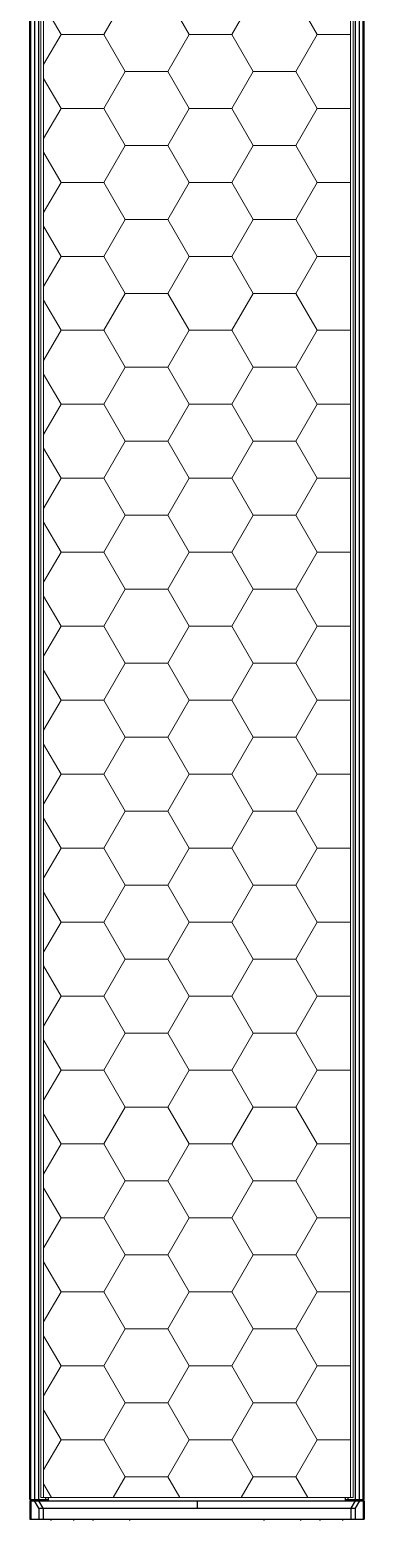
# Model space of a CAD drawing. Header units: millimetres. Extents: x 208114 to 212367, y 170574 to 176275.
# Drawn here: x 208772 to 208891, y 174462 to 174994 of the extents above; entities that cross this region are included whole.
import ezdxf

# ---------------------------------------------------------------- set-up
doc = ezdxf.new("R2010")
doc.units = ezdxf.units.MM
doc.header["$LTSCALE"] = 10
doc.layers.add('标注', color=251, linetype='Continuous', lineweight=9)

msp = doc.modelspace()

# ---------------------------------------------------------------- hatches: boundary and pattern name
at = {"layer": '标注', "linetype": 'ByBlock'}
h = msp.add_hatch(dxfattribs=at)
h.set_pattern_fill('HONEY', color=256, scale=4.8)
h.set_pattern_definition([(0, (207822.528, 172062.113), (22.86, 13.198227), [15.24, -30.48]), (120, (207822.528, 172062.113), (-22.86, 13.198227), [15.24, -30.48]), (60, (207822.528, 172062.113), (5e-08, 26.396454), [-30.48, 15.24])])
h.paths.add_polyline_path([(208885.93, 175182.54), (208776.47, 175182.54), (208776.47, 174470.04), (208885.93, 174470.04)])

# ---------------------------------------------------------------- linework, layer by layer
for p, q in [((208771.52, 174469.29), (208771.52, 175432.69)), ((208771.59, 174469.29), (208771.59, 175432.69)), ((208771.73, 174469.29), (208771.73, 175432.69)), ((208771.94, 174469.29), (208771.94, 175432.69)), ((208773.18, 175432.69), (208773.18, 174469.29)), ((208774.72, 174469.29), (208774.72, 175432.69)), ((208887.68, 175432.69), (208887.68, 174469.29)), ((208889.21, 174469.29), (208889.21, 175432.69)), ((208890.45, 174469.29), (208890.45, 175432.69)), ((208890.66, 174469.29), (208890.66, 175432.69)), ((208890.8, 174469.29), (208890.8, 175432.69)), ((208890.87, 174469.29), (208890.87, 175432.69)), ((208771.52, 174469.29), (208778.2, 174469.29)), ((208771.52, 174468.79), (208771.52, 174462.29)), ((208771.52, 174468.79), (208890.87, 174468.79)), ((208771.59, 174468.79), (208771.59, 174462.29)), ((208771.73, 174468.79), (208771.73, 174462.29)), ((208771.94, 174468.79), (208771.94, 174462.29)), ((208772.72, 174469.29), (208772.72, 174468.79)), ((208772.83, 174469.29), (208772.83, 174468.79)), ((208774.76, 174466.29), (208773.18, 174468.79)), ((208776.29, 174466.29), (208774.72, 174468.79)), ((208777.2, 174469.29), (208777.2, 174470.04)), ((208778.2, 174468.79), (208778.2, 174470.04)), ((208831.2, 174468.79), (208831.2, 174466.29)), ((208884.2, 174468.79), (208884.2, 174470.04)), ((208884.2, 174469.29), (208890.87, 174469.29)), ((208885.2, 174469.29), (208885.2, 174470.04)), ((208887.68, 174468.79), (208886.11, 174466.29)), ((208889.21, 174468.79), (208887.64, 174466.29)), ((208889.56, 174469.29), (208889.56, 174468.79)), ((208889.68, 174468.79), (208889.68, 174469.29)), ((208890.45, 174468.79), (208890.45, 174462.29)), ((208890.66, 174468.79), (208890.66, 174462.29)), ((208890.8, 174468.79), (208890.8, 174462.29)), ((208890.87, 174468.79), (208890.87, 174462.29)), ((208774.76, 174466.29), (208774.76, 174462.29)), ((208774.76, 174466.29), (208887.64, 174466.29)), ((208776.29, 174466.29), (208776.29, 174462.29)), ((208886.11, 174466.29), (208886.11, 174462.29)), ((208887.64, 174466.29), (208887.64, 174462.29)), ((208771.52, 174462.29), (208890.87, 174462.29)), ((208779.2, 174461.79), (208779.2, 174462.29)), ((208787.2, 174461.79), (208787.2, 174462.29)), ((208794.2, 174461.79), (208794.2, 174462.29)), ((208807.2, 174461.79), (208807.2, 174462.29)), ((208855.2, 174461.79), (208855.2, 174462.29)), ((208868.2, 174461.79), (208868.2, 174462.29)), ((208875.2, 174461.79), (208875.2, 174462.29)), ((208883.2, 174461.79), (208883.2, 174462.29))]:
    msp.add_line(p, q)
at = {"layer": '标注'}
for p, q in [((208775.5, 175182.54), (208775.5, 174470.04)), ((208776.47, 175182.54), (208776.47, 174470.04)), ((208885.93, 175182.54), (208885.93, 174470.04)), ((208886.9, 175182.54), (208886.9, 174470.04)), ((208775.5, 174470.04), (208886.9, 174470.04))]:
    msp.add_line(p, q, dxfattribs=at)

doc.saveas('drawing.dxf')
